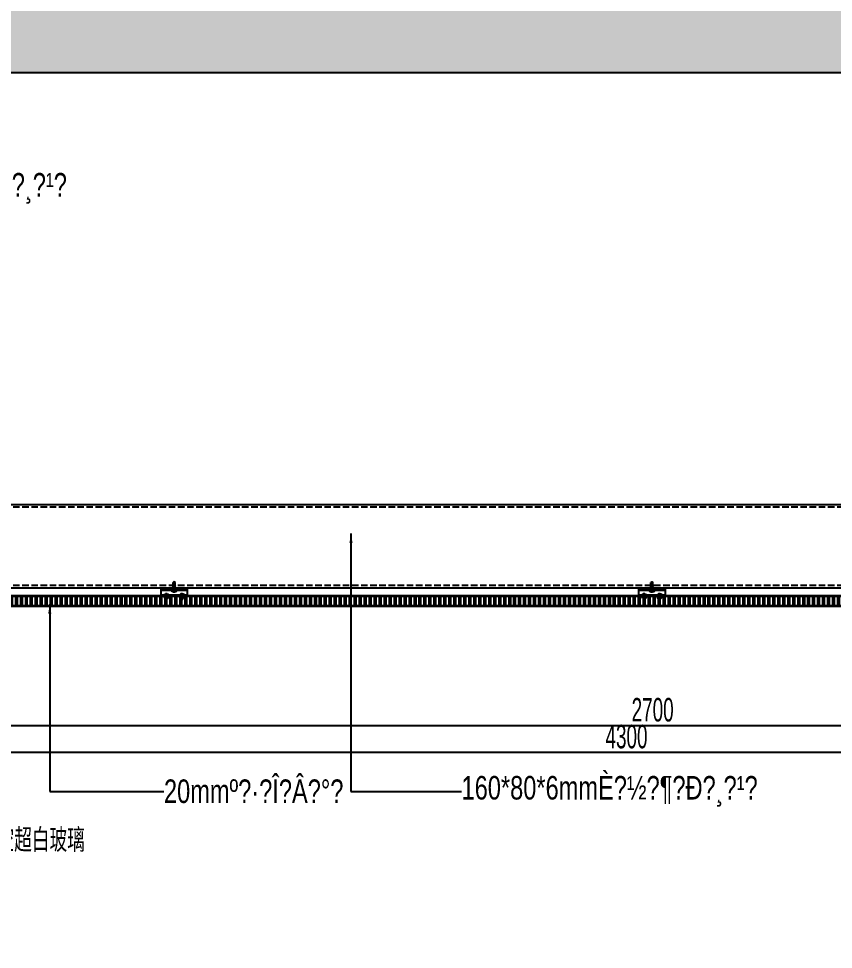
# Model space of a CAD drawing. Extents: x -8792 to 174344, y -43961 to 62816.
# Drawn here: x 4403 to 5960, y -9299 to -7519 of the extents above; entities that cross this region are included whole.
import ezdxf
from ezdxf.xclip import XClip

# ---------------------------------------------------------------- set-up
doc = ezdxf.new("R2010")
doc.units = 0
doc.header["$LTSCALE"] = 50
doc.header["$XCLIPFRAME"] = 0
for name, pattern in [('CENTER', [2, 1.25, -0.25, 0.25, -0.25]), ('CENTER2', [28.575, 19.05, -3.175, 3.175, -3.175]), ('DASH', [0.35, 0.25, -0.1]), ('DOT2', [0.125, 0, -0.125]), ('HIDDEN', [0.375, 0.25, -0.125]), ('JIS_08_15', [17.25, 15, -0.75, 0.75, -0.75])]:
    doc.linetypes.add(name, pattern=pattern)
for name, color, linetype in [('#分隔线', 1, 'JIS_08_15'), ('#填充层', 8, 'Continuous'), ('#文字', 2, 'Continuous'), ('#标注', 1, 'Continuous'), ('#结构边线+内凹外凸边线', 5, 'Continuous'), ('#虚线', 8, 'HIDDEN'), ('#配件', 11, 'Continuous'), ('#铝板', 2, 'Continuous'), ('6 附件', 6, 'Continuous'), ('A-FLOR-OTLN', 4, 'DOT2'), ('GASKET', 150, 'Continuous'), ('TC', 251, 'Continuous'), ('WA', 34, 'Continuous'), ('XC', 3, 'Continuous'), ('中心线', 1, 'CENTER2'), ('其他', 4, 'Continuous'), ('吊顶', 7, 'Continuous'), ('螺栓钉类', 241, 'Continuous')]:
    doc.layers.add(name, color=color, linetype=linetype)
doc.styles.add('JHZX', font='jrs.shx', dxfattribs={"width": 0.6, "bigfont": 'jhz.shx'})
doc.styles.add('文字1', font='jrs.shx', dxfattribs={"width": 0.7, "bigfont": 'hztxt.shx'})
doc.dimstyles.new('JZBZ-12', dxfattribs={"dimscale": 12, "dimtxt": 3, "dimasz": 1.5, "dimexe": 1, "dimexo": 1, "dimgap": 0.5, "dimtad": 1, "dimdec": 0, "dimdsep": 46, "dimtxsty": 'JHZX', "dimblk1": 'ARCHTICK', "dimblk2": 'ARCHTICK', "dimsah": 1, "dimcen": 0, "dimclrd": 1, "dimclre": 1, "dimclrt": 2, "dimadec": 3, "dimazin": 2, "dimtfac": 1, "dimtdec": 0, "dimtix": 1, "dimtmove": 0, "dimatfit": 3, "dimfxl": 0, "dimtolj": 1, "dimlwd": -1, "dimlwe": -1, "dimarcsym": 0})
doc.dimstyles.new('JZBZ-15', dxfattribs={"dimscale": 15, "dimtxt": 3, "dimasz": 1.5, "dimexe": 1, "dimexo": 1, "dimgap": 0.5, "dimtad": 1, "dimdec": 0, "dimdsep": 46, "dimtxsty": 'JHZX', "dimblk1": 'ARCHTICK', "dimblk2": 'ARCHTICK', "dimsah": 1, "dimcen": 0, "dimclrd": 1, "dimclre": 1, "dimclrt": 2, "dimadec": 3, "dimazin": 2, "dimtfac": 1, "dimtdec": 0, "dimtix": 1, "dimtmove": 0, "dimatfit": 3, "dimfxl": 0, "dimtolj": 1, "dimlwd": -1, "dimlwe": -1, "dimarcsym": 0})

# ---------------------------------------------------------------- blocks, each defined once
blk = doc.blocks.new('A$Cbd8d7c8c')
at = {"layer": 'A-FLOR-OTLN', "color": 8}
blk.add_lwpolyline([(-22721.2, -15689.9), (-43719.4, -33393.2, 0.413756), (-43991.6, -36561, 0.189672), (122158.2, -126683, 0.414786), (124666, -124719.5), (133885.2, -48361.9, 0.379931), (116453.3, -23207.9, 0.236452)], format="xyb", dxfattribs=at)
at = {"layer": '吊顶', "const_width": 3}
blk.add_lwpolyline([(36525.2, -42886.2, 0.056654), (31389.8, -41079.3), (30859.1, -40957.8, -0.112536), (21289.5, -36343.7, -0.028917), (3039, -19971, 0.413532), (-633.6, -19953.4), (-31397.9, -50352.8, 0.414781), (-31416.3, -54033.3, 0.170492), (123964.3, -129414.7, 0.412564), (126841.2, -127143.2), (136317.5, -48655.6, 1.269195), (87076.8, -54393.3)], format="xyb", dxfattribs=at)
blk = doc.blocks.new('*U329')
at = {"layer": '#分隔线', "ltscale": 0.3}
blk.add_line((-10.2, 0), (3.6, 0), dxfattribs=at)
at = {"layer": '#配件', "linetype": 'ByBlock'}
for p, q in [((-4.7, 4.6), (-6.3, 3.2)), ((-6.3, 3.2), (-6.3, 0)), ((-6.3, 0), (-6.3, -3.2)), ((-4, 3.8), (-4.7, 4.6)), ((-4, 3.8), (-4, -3.8)), ((-4, 2.5), (0, 2.5)), ((0, 4.8), (0, -4.8)), ((-6.3, -3.2), (-4.7, -4.6)), ((-4.7, -4.6), (-4, -3.8)), ((-4, -2.5), (0, -2.5))]:
    blk.add_line(p, q, dxfattribs=at)
for centre, radius, start, end in [((-6.8, 0), 1.75, 74.1304, 285.8696), ((-4.3, 0), 6.45, 312.1962, 47.8038), ((4.6, 0), 3.05, 149.4329, 210.5671)]:
    blk.add_arc(centre, radius, start, end, dxfattribs=at)
blk = doc.blocks.new('*U326')
at = {"layer": '中心线', "color": 1, "linetype": 'CENTER', "ltscale": 2.357948}
blk.add_line((0, -4.9), (0, 16.4), dxfattribs=at)
at = {"layer": '其他', "color": 4, "linetype": 'Continuous'}
for p, q in [((-2.4, 9.3), (-0.4, 9.5)), ((-2.4, 7.7), (2.4, 8.3)), ((-2.4, 6.1), (2.4, 6.7)), ((-2.4, 4.5), (2.4, 5.1)), ((-2.4, 2.9), (2.4, 3.5)), ((-2.4, 1.3), (2.4, 1.9)), ((-1.9, 0), (1.8, 0.7)), ((-1.8, 9.6), (-0.4, 9.9)), ((-1.8, 8.9), (0, 9.2)), ((-1.8, 8), (1.8, 8.7)), ((-1.8, 7.3), (1.8, 8)), ((-1.8, 6.4), (1.8, 7.1)), ((-1.8, 5.7), (1.8, 6.4)), ((-1.8, 4.8), (1.8, 5.5)), ((-1.8, 4.1), (1.8, 4.8)), ((-1.8, 3.2), (1.8, 3.9)), ((-1.8, 2.5), (1.8, 3.2)), ((-1.8, 1.6), (1.8, 2.3)), ((-1.8, 0.9), (1.8, 1.6)), ((0, 0), (2.4, 0.3)), ((0.2, 9.3), (1.8, 9.6)), ((0.3, 10), (1.8, 10.3)), ((0.5, 9.7), (2.4, 9.9))]:
    blk.add_line(p, q, dxfattribs=at)
at = {"layer": '螺栓钉类', "color": 241, "linetype": 'Continuous'}
for p, q in [((-4.7, -2.1), (-4.7, 0)), ((-4.7, 0), (-2, 0)), ((-2.4, 9.3), (-1.8, 9.6)), ((-2.4, 9.3), (-1.8, 8.9)), ((-2.4, 7.7), (-1.8, 8)), ((-2.4, 7.7), (-1.8, 7.3)), ((-2.4, 6.1), (-1.8, 6.4)), ((-2.4, 6.1), (-1.8, 5.7)), ((-2.4, 4.5), (-1.8, 4.8)), ((-2.4, 4.5), (-1.8, 4.1)), ((-2.4, 2.9), (-1.8, 3.2)), ((-2.4, 2.9), (-1.8, 2.5)), ((-2.4, 1.3), (-1.8, 1.6)), ((-2.4, 1.3), (-1.8, 0.9)), ((-2, 0), (2.6, 0)), ((-0.3, 16), (-1.8, 14.5)), ((-1.8, 9.6), (-1.8, 14.5)), ((-1.8, 8), (-1.8, 8.9)), ((-1.8, 6.4), (-1.8, 7.3)), ((-1.8, 4.8), (-1.8, 5.7)), ((-1.8, 3.2), (-1.8, 4.1)), ((-1.8, 1.6), (-1.8, 2.5)), ((-1.8, 0.2), (-1.8, 0.9)), ((-0.4, 9.9), (0.3, 16)), ((0, 16), (-0.3, 16)), ((0, 16), (0.3, 16)), ((0.3, 16), (1.8, 14.5)), ((1.8, 10.3), (1.8, 14.5)), ((1.8, 10.3), (2.4, 9.9)), ((1.8, 9.6), (2.4, 9.9)), ((1.8, 8.7), (1.8, 9.6)), ((1.8, 8.7), (2.4, 8.3)), ((1.8, 8), (2.4, 8.3)), ((1.8, 7.1), (1.8, 8)), ((1.8, 7.1), (2.4, 6.7)), ((1.8, 6.4), (2.4, 6.7)), ((1.8, 5.5), (1.8, 6.4)), ((1.8, 5.5), (2.4, 5.1)), ((1.8, 4.8), (2.4, 5.1)), ((1.8, 3.9), (1.8, 4.8)), ((1.8, 3.9), (2.4, 3.5)), ((1.8, 3.2), (2.4, 3.5)), ((1.8, 2.3), (1.8, 3.2)), ((1.8, 2.3), (2.4, 1.9)), ((1.8, 1.6), (2.4, 1.9)), ((1.8, 0.7), (1.8, 1.6)), ((1.8, 0.7), (2.4, 0.3)), ((2.4, 0.2), (2.4, 0.3)), ((2.6, 0), (4.8, 0)), ((-0.4, -3.3), (0.4, -3.3)), ((-0.4, -3.7), (-0.4, -3.3)), ((0.4, -3.7), (0.4, -3.3)), ((4.8, -2.1), (4.8, 0))]:
    blk.add_line(p, q, dxfattribs=at)
for centre, radius, start, end in [((-2, 0.2), 0.2, 270, 0), ((-3.3, 18.9), 4.65, 289.468, 321.5036), ((0, 9.7), 0.447, 154.9328, 46.41), ((2.6, 0.2), 0.2, 180, 270), ((0, 4.3), 8, 233.5764, 267.134), ((0, 4.3), 8, 272.866, 306.4236)]:
    blk.add_arc(centre, radius, start, end, dxfattribs=at)
blk = doc.blocks.new('A$C11e1ca40')
at = {"layer": 'GASKET'}
h = blk.add_hatch(dxfattribs=at)
h.set_pattern_fill('ANSI33', color=256, scale=0.5, double=1)
h.set_pattern_definition([(45, (-13726.6846, -3571.859), (-2.245064, 2.245064), []), (45, (-13724.4395, -3571.859), (-2.245064, 2.245064), [1.5875, -0.79375])])
h.paths.add_polyline_path([(-25, -2), (25, -2), (25, 0), (-25, 0)])
blk.add_lwpolyline([(-25, -2), (25, -2), (25, 0), (-25, 0), (-25, -2)], dxfattribs=at)
at = {"layer": 'XC'}
for points in [[(-25, -15), (25, -15), (25, -2), (-25, -2)], [(25, -4), (-25, -4), (-25, -2), (25, -2)]]:
    blk.add_lwpolyline(points, close=True, dxfattribs=at)
for points in [[(25, -4), (-25, -4)], [(25, -13), (-25, -13)]]:
    blk.add_lwpolyline(points, dxfattribs=at)
at = {"layer": '6 附件', "xscale": -1, "rotation": 270}
blk.add_blockref('*U329', (-14.7, -13), dxfattribs=at)
at = {"layer": '6 附件', "rotation": 90}
blk.add_blockref('*U329', (14.7, -13), dxfattribs=at)
at = {"layer": '螺栓钉类'}
blk.add_blockref('*U326', (0, -4, 0), dxfattribs=at)
blk = doc.blocks.new('ASDFDFBBBB')
at = {"layer": '#填充层', "ltscale": 10}
h = blk.add_hatch(dxfattribs=at)
h.set_pattern_fill('钢筋混凝土', color=256, scale=10)
h.set_pattern_definition([(45, (-4632.229, 2116.876), (-17.67767, 17.67767), []), (50, (-4632.23, 2116.876), (71.72602, -6.27521), [7.5, -82.5]), (355, (-4632.23, 2116.876), (-13.87513, 75.21921), [6, -66]), (100.4514, (-4626.25, 2116.35), (57.85094, 68.94395), [6.37402, -70.1142]), (46.1842, (-4632.23, 2136.88), (106.7241, -16.5519), [11.25, -123.75]), (96.6356, (-4623.33, 2135.5), (93.46627, 97.4118), [9.56103, -105.1713]), (351.1842, (-4632.23, 2136.88), (93.4662, 97.41186), [9, -99]), (21, (-4622.23, 2131.876), (59.6907, -40.26189), [7.5, -82.5]), (326, (-4622.23, 2131.876), (24.33153, 72.515), [6, -66]), (71.4514, (-4617.254, 2128.52), (84.02226, 32.25305), [6.37402, -70.1142]), (37.5, (-4632.229, 2116.876), (1.215986, 33.289385), [0, -65.2, 0, -67, 0, -66.25]), (7.5, (-4632.23, 2116.876), (26.306954, 39.44117), [0, -38.2, 0, -63.7, 0, -25.25]), (327.5, (-4654.529, 2116.876), (53.382244, -2.255487), [0, -25, 0, -78, 0, -103.5]), (317.5, (-4664.53, 2116.876), (58.31862, 10.0105), [0, -32.5, 0, -51.8, 0, -73.5])])
h.paths.add_polyline_path([(12250.1, -350), (-199.9, -350), (-199.9, -470.1), (12250.1, -470.1)])
h.paths.add_polyline_path([(12250.1, -300.1), (12250.1, -1100.1), (12650.1, -1100.1), (12650.1, -430.1), (16850.1, -430.1), (16850.1, -970.1), (17200.1, -970.1), (17200.1, -300.1)])
at = {"layer": 'TC', "ltscale": 0.5}
h = blk.add_hatch(dxfattribs=at)
h.set_pattern_fill('ANSI32', color=256, scale=2, angle=45, style=0)
h.set_pattern_definition([(90, (0, 0), (-9.525, 0), []), (90, (3.175, 3.175), (-9.525, 0), [])])
h.paths.add_polyline_path([(12689.1, -1431.1), (15417.8, -1431.1), (15417.8, -1447.1), (12689.1, -1447.1)])
h.paths.add_polyline_path([(12699.1, -1581.1), (12101.1, -1581.1), (12101.1, -1599.1), (12699.1, -1599.1)])
h.paths.add_polyline_path([(16280.6, -1581.1), (15401.1, -1581.1), (15401.1, -1599.1), (16280.6, -1599.1)])
at = {"layer": '#结构边线+内凹外凸边线', "ltscale": 10}
for points in [[(12250.1, -300.1), (12250.1, -1100.1), (12650.1, -1100.1), (12650.1, -430.1), (16850.1, -430.1), (16850.1, -970.1), (17200.1, -970.1), (17200.1, -300.1)], [(12250.1, -350), (-199.9, -350), (-199.9, -470.1), (12250.1, -470.1)]]:
    blk.add_lwpolyline(points, close=True, dxfattribs=at)
at = {"layer": '#虚线', "color": 8, "linetype": 'DASH'}
for p, q in [((5823.2, -1170.1), (12116.8, -1170.1)), ((12127.5, -1260.1), (16182.9, -1260.1)), ((5823.2, -1320.1), (12116.8, -1320.1)), ((12116.8, -1325.1), (5823.2, -1325.1)), ((12127.5, -1410.1), (16182.9, -1410.1))]:
    blk.add_line(p, q, dxfattribs=at)
at = {"layer": '#铝板'}
for p, q in [((11950.1, -1355.1), (6100.1, -1355.1)), ((12700.1, -1449.1), (15400.1, -1449.1)), ((12700.1, -1450.1), (15400.1, -1450.1))]:
    blk.add_line(p, q, dxfattribs=at)
at = {"layer": '#铝板', "color": 6}
for p, q in [((12681.1, -1430.1), (15420.1, -1430.1)), ((12681.1, -1431.1), (15420.1, -1431.1))]:
    blk.add_line(p, q, dxfattribs=at)
at = {"layer": 'WA'}
blk.add_line((5823.2, -1165.1), (12116.8, -1165.1), dxfattribs=at)
blk.add_lwpolyline([(16182.9, -1255.1), (12127.5, -1255.1), (12127.5, -1415.1), (16182.9, -1415.1)], dxfattribs=at)
at = {"ltscale": 10}
for p in [(14051.4, -1415.1), (14964.7, -1415.1)]:
    blk.add_blockref('A$C11e1ca40', p, dxfattribs=at)
blk = doc.blocks.new('_ARCHTICK')
at = {"color": 0, "linetype": 'ByBlock', "const_width": 0.15}
blk.add_lwpolyline([(-0.5, -0.5), (0.5, 0.5)], dxfattribs=at)
blk = doc.blocks.new('*D292')
at = {"layer": '#标注', "color": 1, "ltscale": 10, "transparency": 16777216}
for p, q in [((4264.9, -8807.9), (4264.9, -8885.9)), ((6964.9, -8807.9), (6964.9, -8885.9)), ((4264.9, -8870.9), (6964.9, -8870.9))]:
    blk.add_line(p, q, dxfattribs=at)
at = {"layer": 'Defpoints', "color": 0, "ltscale": 10, "transparency": 16777216}
for p in [(4264.9, -8792.9), (6964.9, -8792.9), (6964.9, -8870.9)]:
    blk.add_point(p, dxfattribs=at)
at = {"layer": '#标注', "color": 1, "ltscale": 10, "transparency": 16777216, "xscale": 22.5, "yscale": 22.5, "zscale": 22.5, "rotation": 180}
blk.add_blockref('_ARCHTICK', (4264.9, -8870.9), dxfattribs=at)
at = {"layer": '#标注', "color": 1, "ltscale": 10, "transparency": 16777216, "xscale": 22.5, "yscale": 22.5, "zscale": 22.5}
blk.add_blockref('_ARCHTICK', (6964.9, -8870.9), dxfattribs=at)
at = {"layer": '#标注', "color": 2, "ltscale": 10, "transparency": 16777216, "insert": (5614.9, -8840.9), "char_height": 45, "attachment_point": 5, "style": 'JHZX'}
blk.add_mtext('\\A1;2700', dxfattribs=at)
blk = doc.blocks.new('*D296')
at = {"layer": '#标注', "color": 1, "ltscale": 10, "transparency": 16777216}
for p, q in [((3414.9, -8853.4), (3414.9, -8937.2)), ((7714.9, -8853.4), (7714.9, -8937.2)), ((7714.9, -8922.2), (3414.9, -8922.2))]:
    blk.add_line(p, q, dxfattribs=at)
at = {"layer": 'Defpoints', "color": 0, "ltscale": 10, "transparency": 16777216}
for p in [(3414.9, -8838.4), (7714.9, -8838.4), (3414.9, -8922.2)]:
    blk.add_point(p, dxfattribs=at)
at = {"layer": '#标注', "color": 1, "ltscale": 10, "transparency": 16777216, "xscale": 22.5, "yscale": 22.5, "zscale": 22.5, "rotation": 180}
blk.add_blockref('_ARCHTICK', (3414.9, -8922.2), dxfattribs=at)
at = {"layer": '#标注', "color": 1, "ltscale": 10, "transparency": 16777216, "xscale": 22.5, "yscale": 22.5, "zscale": 22.5}
blk.add_blockref('_ARCHTICK', (7714.9, -8922.2), dxfattribs=at)
at = {"layer": '#标注', "color": 2, "ltscale": 10, "transparency": 16777216, "insert": (5564.9, -8892.2), "char_height": 45, "attachment_point": 5, "style": 'JHZX'}
blk.add_mtext('\\A1;4300', dxfattribs=at)

msp = doc.modelspace()

# ---------------------------------------------------------------- block references
at = {"ltscale": 10}
ref = msp.add_blockref('A$Cbd8d7c8c', (-20242.468, 78224.561), dxfattribs=at)
XClip(ref).set_block_clipping_path([(33737.5024453482, -58253.8739175466), (58527.5008306247, -28195.842069268)])
ref = msp.add_blockref('A$Cbd8d7c8c', (22321.982, 94074.685), dxfattribs=at)
XClip(ref).set_block_clipping_path([(76291.0063025201, -72283.9918497168), (103268.9259821397, -47877.3086105986)])
at = {"ltscale": 12}
ref = msp.add_blockref('ASDFDFBBBB', (16523.379, -7192.873), dxfattribs=dict(at, xscale=-1))
XClip(ref).set_block_clipping_path([(4357.7572503736, -3823.1708667884), (6968.1443472763, 1342.8291332118)])
ref = msp.add_blockref('ASDFDFBBBB', (14736.155, -7192.873), dxfattribs=dict(at, xscale=-1))
XClip(ref).set_block_clipping_path([(-715.4778529943, -3797.3053243063), (2511.2529271227, 1432.8291332118)])
ref = msp.add_blockref('ASDFDFBBBB', (19664.938, -7192.873), dxfattribs=dict(at, xscale=-1))
XClip(ref).set_block_clipping_path([(11800.9034438342, -3842.9944827884), (17026.5034438345, 748.8291332118)])

# ---------------------------------------------------------------- next in the draw order: texts
at = {"layer": '#文字', "char_height": 45, "attachment_point": 4, "style": '文字1'}
for s, insert in [('{\\Fjrs,jhz|c134;\\W0.75;160*80*6mmÈ?½?¶?Ð?¸?¹?}', (3929.076, -7843.829)), ('{\\Fjrs,jhz|c134;\\W0.75;20mmº?·?Î?Â?°?}', (4680.756, -8996.685)), ('{\\Fjrs,jhz|c134;\\W0.75;160*80*6mmÈ?½?¶?Ð?¸?¹?}', (5249.587, -8996.685)), ('{\\W0.75;10TP(双银Low-E)+12Ar+10TP钢化中空超白玻璃 }', (3670.28, -9096.795))]:
    msp.add_mtext(s, dxfattribs=dict(at, insert=insert))

# ---------------------------------------------------------------- next in the draw order: dimensions: what is measured, and where the dimension line sits
at = {"layer": '#标注', "ltscale": 10}
dim = msp.add_linear_dim(base=(6964.882, -8870.854), p1=(4264.882, -8792.947), p2=(6964.882, -8792.947), dimstyle='JZBZ-15', override={"dimtmove": 1}, dxfattribs=at)
dim.commit()
dim.dimension.update_dxf_attribs({"geometry": '*D292', "text_midpoint": (5614.882, -8840.854)})
dim = msp.add_linear_dim(base=(3414.882, -8922.182), p1=(7714.882, -8838.35), p2=(3414.882, -8838.35), dimstyle='JZBZ-15', dxfattribs=at)
dim.commit()
dim.dimension.update_dxf_attribs({"geometry": '*D296', "text_midpoint": (5564.882, -8892.182)})

# ---------------------------------------------------------------- next in the draw order: leaders
for points in [[(5038.268, -8503.819), (5038.268, -8996.685), (5249.587, -8996.685)], [(4462.468, -8638.963), (4462.468, -8996.685), (4680.756, -8996.685)]]:
    msp.add_leader(points, dimstyle='JZBZ-12', dxfattribs=at)

doc.saveas('drawing.dxf')
